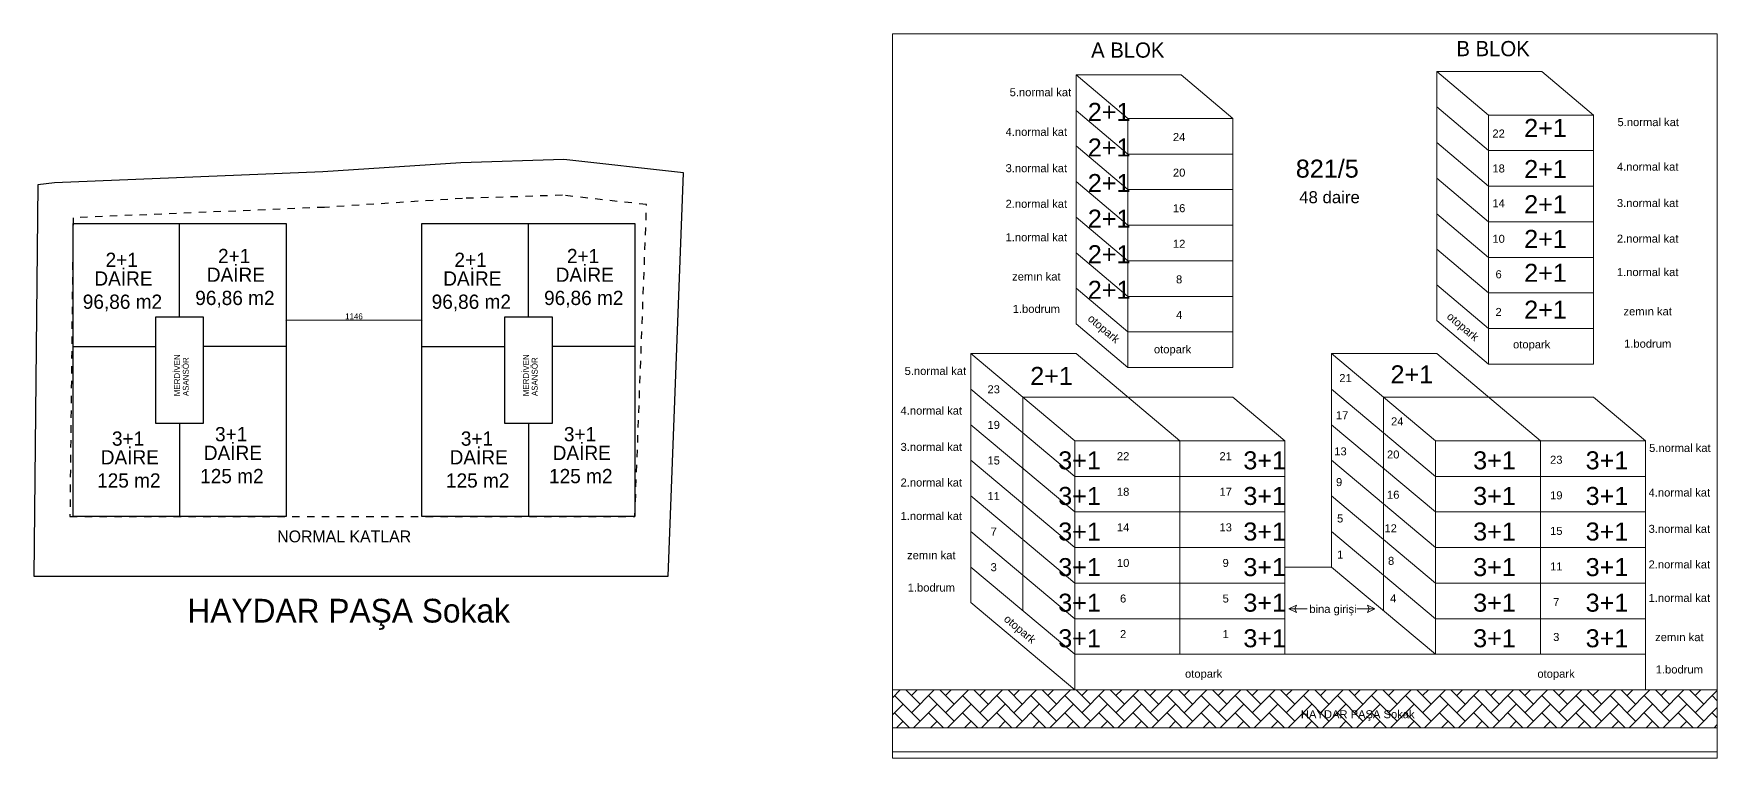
# Model space of a CAD drawing. Header units: centimetres. Extents: x 562865 to 1310255, y -148070 to 32737.
# Drawn here: x 661050 to 675250, y -28933 to -22823 of the extents above; entities that cross this region are included whole.
import ezdxf
from ezdxf.enums import TextEntityAlignment as Align

# ---------------------------------------------------------------- set-up
doc = ezdxf.new("R2010")
doc.units = ezdxf.units.CM
doc.header["$LTSCALE"] = 2.5
doc.linetypes.add('DASHED', pattern=[0.25, 0.125, -0.125])
doc.layers.get('0').update_dxf_attribs({"color": 86})
for name, color, linetype, lineweight in [('DUVAR', 4, 'Continuous', 30), ('GÖRÜNÜŞLER', 96, 'Continuous', 25), ('iç ölçü', 106, 'Continuous', 18), ('KITLE', 18, 'Continuous', 0), ('OLÇÜ', 40, 'Continuous', 18), ('Z_YOL_ADI', 7, 'Continuous', 0)]:
    doc.layers.add(name, color=color, linetype=linetype, lineweight=lineweight)
for name, color, linetype in [('mahal', 7, 'Continuous'), ('Oda', 7, 'Continuous'), ('tarama', 173, 'Continuous')]:
    doc.layers.add(name, color=color, linetype=linetype)
doc.styles.add('MAHALADI', font='arial.ttf')
doc.styles.add('PINAR', font='comic.ttf')
doc.dimstyles.new('TEMİZ ÖLÇÜ', dxfattribs={"dimtxt": 10, "dimasz": 5, "dimexe": 1.8, "dimexo": 0.625, "dimgap": 3, "dimtad": 1, "dimdec": 0, "dimrnd": 0.5, "dimzin": 1, "dimdsep": 46, "dimtxsty": 'PINAR', "dimblk": 'OBLIQUE', "dimcen": 0.9, "dimdle": 2, "dimclrd": 256, "dimclre": 256, "dimclrt": 7, "dimadec": 0, "dimazin": 0, "dimtfac": 1, "dimtdec": 0, "dimtofl": 0, "dimtmove": 2, "dimatfit": 2, "dimfxl": 10, "dimfxlon": 1, "dimlwd": -1, "dimlwe": -1, "dimarcsym": 0})

# ---------------------------------------------------------------- blocks, each defined once
blk = doc.blocks.new('WRTGHBWSTH')
at = {"layer": 'GÖRÜNÜŞLER', "color": 251, "linetype": 'DASHED', "ltscale": 200}
blk.add_lwpolyline([(643862, 7103), (643152, 7182), (642310, 7155), (641146, 7080), (639025, 6992), (638998, 4473), (643763, 4473)], close=True, dxfattribs=at)
blk = doc.blocks.new('_Oblique')
at = {"color": 0, "linetype": 'ByBlock', "lineweight": -2}
blk.add_line((-0.5, -0.5), (0.5, 0.5), dxfattribs=at)
blk = doc.blocks.new('*D2665')
at = {"layer": 'Defpoints', "color": 0}
for p in [(663178, -25232), (664324, -25232), (664324, -25238)]:
    blk.add_point(p, dxfattribs=at)
at = {"layer": 'iç ölçü'}
for p, q in [((663176, -25238), (664326, -25238)), ((663178, -25232), (663178, -25239)), ((664324, -25232), (664324, -25239))]:
    blk.add_line(p, q, dxfattribs=at)
at = {"layer": 'iç ölçü', "linetype": 'ByBlock', "xscale": 5, "yscale": 5, "zscale": 5, "rotation": 180}
blk.add_blockref('_Oblique', (663178, -25238), dxfattribs=at)
at = {"layer": 'iç ölçü', "linetype": 'ByBlock', "xscale": 5, "yscale": 5, "zscale": 5}
blk.add_blockref('_Oblique', (664324, -25238), dxfattribs=at)
at = {"layer": 'iç ölçü', "color": 7, "insert": (663751, -25207), "char_height": 50, "attachment_point": 5, "style": 'PINAR'}
blk.add_mtext('1146', dxfattribs=at)

msp = doc.modelspace()

# ---------------------------------------------------------------- hatches: boundary and pattern name
at = {"layer": 'tarama'}
h = msp.add_hatch(dxfattribs=at)
h.set_pattern_fill('AR-HBONE,_O', color=256)
h.set_pattern_definition([(45, (50611.83, -55560.69), (1e-14, 143.684098), [304.8, -101.6]), (135, (50683.67, -55488.85), (1e-14, 143.684098), [304.8, -101.6])])
h.paths.add_polyline_path([(668291.7, -28356), (668291.7, -28675.2), (675249.6, -28675.2), (675249.6, -28356)])
h.paths.add_polyline_path([(671728.1, -28509.2), (672713, -28509.2), (672713, -28630.6), (671728.1, -28630.6)], flags=24)

# ---------------------------------------------------------------- linework, layer by layer
at = {"layer": 'DUVAR'}
for p, q in [((663487.8, -23988), (661226.6, -24081.4)), ((664652.8, -23912.4), (663487.8, -23988)), ((665521.5, -23884.9), (664652.8, -23912.4)), ((666529.5, -23997.1), (665521.5, -23884.9)), ((666401.5, -27395.6), (666529.5, -23997.1)), ((661085.3, -24097.2), (661049.7, -27395.6)), ((661226.6, -24081.4), (661085.3, -24097.2)), ((662279.8, -25209.4), (662279.8, -24424.1)), ((665222.1, -25209.4), (665222.1, -24424.1)), ((662279.8, -26109.4), (662279.8, -26894.6)), ((665222.1, -26109.4), (665222.1, -26894.6)), ((661049.7, -27395.6), (666401.5, -27395.6))]:
    msp.add_line(p, q, dxfattribs=at)
for points in [[(661381.8, -24424.1), (663177.9, -24424.1), (663177.9, -26894.6), (661381.8, -26894.6)], [(664324.1, -24424.1), (666120.1, -24424.1), (666120.1, -26894.6), (664324.1, -26894.6)], [(662079.8, -25209.4), (662479.8, -25209.4), (662479.8, -26109.4), (662079.8, -26109.4)], [(665022.1, -25209.4), (665422.1, -25209.4), (665422.1, -26109.4), (665022.1, -26109.4)]]:
    msp.add_lwpolyline(points, close=True, dxfattribs=at)
for points in [[(661381.8, -25459.4), (662079.8, -25459.4)], [(663177.9, -25459.4), (662479.8, -25459.4)], [(664324.1, -25459.4), (665022.1, -25459.4)], [(666120.1, -25459.4), (665422.1, -25459.4)]]:
    msp.add_lwpolyline(points, dxfattribs=at)
at = {"layer": 'iç ölçü'}
for p, q in [((671636.2, -27672.9), (671700.4, -27641.2)), ((671788.9, -27672.9), (671636.2, -27672.9)), ((671636.2, -27672.9), (671700.4, -27704.5)), ((671700.4, -27641.2), (671685.5, -27672.9)), ((671700.4, -27704.5), (671685.5, -27672.9)), ((672209.7, -27672.9), (672362.4, -27672.9)), ((672362.4, -27672.9), (672298.1, -27641.2)), ((672298.1, -27641.2), (672313, -27672.9)), ((672362.4, -27672.9), (672298.1, -27704.5)), ((672298.1, -27704.5), (672313, -27672.9))]:
    msp.add_line(p, q, dxfattribs=at)
for points in [[(663177.9, -24424.1), (662279.8, -24424.1), (662279.8, -25209.4), (662479.8, -25209.4), (662479.8, -25459.4), (663177.9, -25459.4)], [(666120.1, -24424.1), (665222.1, -24424.1), (665222.1, -25209.4), (665422.1, -25209.4), (665422.1, -25459.4), (666120.1, -25459.4)]]:
    msp.add_lwpolyline(points, close=True, dxfattribs=at)
at = {"layer": 'KITLE', "color": 2}
for p, q in [((672882.6, -23141), (672882.6, -25241)), ((673320.2, -23509.1), (672882.6, -23141)), ((672882.6, -23141), (673768.6, -23141)), ((674206.2, -23509.1), (673768.6, -23141)), ((669841, -23170), (669841, -25270)), ((670278.6, -23538), (669841, -23170)), ((669841, -23170), (670726.9, -23170)), ((671164.5, -23538), (670726.9, -23170)), ((670278.6, -23838), (669841, -23470)), ((670278.6, -25638), (670278.6, -23538)), ((670278.6, -23538), (671164.5, -23538)), ((671164.5, -23538), (671164.5, -25638)), ((673320.2, -23809.1), (672882.6, -23441)), ((673320.2, -25609.1), (673320.2, -23509.1)), ((673320.2, -23509.1), (674206.2, -23509.1)), ((674206.2, -23509.1), (674206.2, -25609.1)), ((670278.6, -24138), (669841, -23770)), ((670278.6, -23838), (671164.5, -23838)), ((673320.2, -24109.1), (672882.6, -23741)), ((673320.2, -23809.1), (674206.2, -23809.1)), ((670278.6, -24438), (669841, -24070)), ((670278.6, -24138), (671164.5, -24138)), ((673320.2, -24409.1), (672882.6, -24041)), ((673320.2, -24109.1), (674206.2, -24109.1)), ((670278.6, -24738), (669841, -24370)), ((673320.2, -24709.1), (672882.6, -24341)), ((673320.2, -24409.1), (674206.2, -24409.1)), ((670278.6, -24438), (671164.5, -24438)), ((670278.6, -25038), (669841, -24670)), ((673320.2, -25009.1), (672882.6, -24641)), ((670278.6, -24738), (671164.5, -24738)), ((673320.2, -24709.1), (674206.2, -24709.1)), ((670278.6, -25338), (669841, -24970)), ((673320.2, -25309.1), (672882.6, -24941)), ((670278.6, -25038), (671164.5, -25038)), ((673320.2, -25009.1), (674206.2, -25009.1)), ((670278.6, -25638), (669841, -25270)), ((673320.2, -25609.1), (672882.6, -25241)), ((670278.6, -25338), (671164.5, -25338)), ((673320.2, -25309.1), (674206.2, -25309.1)), ((669830.2, -26256), (668955, -25519.8)), ((668955, -25519.8), (669841, -25519.8)), ((668955, -25519.8), (668955, -27619.8)), ((670716.1, -26256), (669841, -25519.8)), ((672871.9, -26256), (671996.7, -25519.8)), ((671996.7, -25519.8), (672882.6, -25519.8)), ((671996.7, -25519.8), (671996.7, -27319.8)), ((673757.8, -26256), (672882.6, -25519.8)), ((670278.6, -25638), (671164.5, -25638)), ((673320.2, -25609.1), (674206.2, -25609.1)), ((669830.2, -26556), (668955, -25819.8)), ((672871.9, -26556), (671996.7, -25819.8)), ((669392.6, -25887.9), (669392.6, -27687.9)), ((669392.6, -25887.9), (671164.5, -25887.9)), ((671602.1, -26256), (671164.5, -25887.9)), ((672434.3, -25887.9), (672434.3, -27687.9)), ((672434.3, -25887.9), (674206.2, -25887.9)), ((674643.7, -26256), (674206.2, -25887.9)), ((669830.2, -26856), (668955, -26119.8)), ((672871.9, -26856), (671996.7, -26119.8)), ((669830.2, -26256), (671602.1, -26256)), ((669830.2, -28356), (669830.2, -26256)), ((670716.1, -26256), (670716.1, -28056)), ((671602.1, -26256), (671602.1, -28056)), ((672871.9, -26256), (674643.7, -26256)), ((672871.9, -28056), (672871.9, -26256)), ((673757.8, -26256), (673757.8, -28056)), ((674643.7, -26256), (674643.7, -28356)), ((669830.2, -27156), (668955, -26419.8)), ((672871.9, -27156), (671996.7, -26419.8)), ((669830.2, -26556), (671602.1, -26556)), ((672871.9, -26556), (674643.7, -26556)), ((669830.2, -27456), (668955, -26719.8)), ((672871.9, -27456), (671996.7, -26719.8)), ((669830.2, -26856), (671602.1, -26856)), ((672871.9, -26856), (674643.7, -26856)), ((669830.2, -27756), (668955, -27019.8)), ((672871.9, -27756), (671996.7, -27019.8)), ((669830.2, -27156), (671602.1, -27156)), ((672871.9, -27156), (674643.7, -27156)), ((669830.2, -28056), (668955, -27319.8)), ((671996.7, -27319.8), (671602.1, -27319.8)), ((672871.9, -28056), (671996.7, -27319.8)), ((669830.2, -27456), (671602.1, -27456)), ((672871.9, -27456), (674643.7, -27456)), ((669830.2, -28356), (668955, -27619.8)), ((669830.2, -27756), (671602.1, -27756)), ((672871.9, -27756), (674643.7, -27756)), ((669830.2, -28056), (674643.7, -28056)), ((672871.9, -28056), (674643.7, -28056)), ((668291.7, -28356), (675249.6, -28356)), ((668291.7, -28675.2), (675249.6, -28675.2)), ((668291.7, -28876.7), (675249.6, -28876.7))]:
    msp.add_line(p, q, dxfattribs=at)
at = {"layer": 'OLÇÜ'}
msp.add_lwpolyline([(675249.6, -22823.3), (668291.7, -22823.3), (668291.7, -28932.7), (675249.6, -28932.7)], close=True, dxfattribs=at)

# ---------------------------------------------------------------- block references
at = {"layer": 'DUVAR'}
msp.add_blockref('WRTGHBWSTH', (22357.3, -31367.4), dxfattribs=at)

# ---------------------------------------------------------------- texts
at = {"layer": 'mahal', "color": 2, "style": 'PINAR'}
for s, p in [('2+1', (661792.2, -24789.7)), ('2+1', (662740.6, -24757.7)), ('2+1', (664734.5, -24789.7)), ('2+1', (665682.9, -24757.7)), ('DAİRE', (661806.9, -24947.4)), ('DAİRE', (662755.3, -24915.4)), ('DAİRE', (664749.2, -24947.4)), ('DAİRE', (665697.6, -24915.4)), ('96,86 m2', (662746.9, -25111)), ('96,86 m2', (665689.2, -25111)), ('96,86 m2', (661798.5, -25143)), ('96,86 m2', (664740.8, -25143)), ('3+1', (661846, -26297)), ('DAİRE', (662730, -26417.4)), ('3+1', (662715.3, -26259.7)), ('3+1', (664788.3, -26297)), ('DAİRE', (665672.3, -26417.4)), ('3+1', (665657.6, -26259.7)), ('DAİRE', (661860.8, -26454.7)), ('DAİRE', (664803, -26454.7)), ('125 m2', (661852.3, -26650.3)), ('125 m2', (662721.6, -26613)), ('125 m2', (664794.6, -26650.3)), ('125 m2', (665663.9, -26613))]:
    msp.add_text(s, height=120, dxfattribs=at).set_placement(p, align=Align.CENTER)
at = {"layer": 'Oda', "style": 'MAHALADI'}
for s, height, p in [('5.normal kat', 67.5, (669540.5, -23350.7)), ('2+1', 151.88, (670120, -23558.6)), ('2+1', 151.88, (673800.2, -23694.1)), ('5.normal kat', 67.5, (674666.8, -23602.6)), ('4.normal kat', 67.5, (669506.2, -23685)), ('2+1', 151.88, (670120, -23858.6)), ('24', 67.5, (670710.5, -23728.4)), ('22', 67.5, (673405, -23698.6)), ('3.normal kat', 67.5, (669506.2, -23991.2)), ('20', 67.5, (670710.5, -24028.4)), ('821/5', 151.88, (671959.8, -24037)), ('18', 67.5, (673405, -23993.5)), ('2+1', 151.88, (673800.2, -24040.6)), ('4.normal kat', 67.5, (674662.2, -23978.6)), ('2+1', 151.88, (670120, -24158.6)), ('2.normal kat', 67.5, (669506.2, -24291.2)), ('16', 67.5, (670710.5, -24328.4)), ('48 daire', 101.25, (671978.8, -24252.3)), ('14', 67.5, (673405, -24286.5)), ('2+1', 151.88, (673800.2, -24336.7)), ('3.normal kat', 67.5, (674662.2, -24284.9)), ('2+1', 151.88, (670120, -24458.6)), ('1.normal kat', 67.5, (669506.2, -24573.5)), ('12', 67.5, (670710.5, -24628.4)), ('10', 67.5, (673405, -24586.5)), ('2+1', 151.88, (673800.2, -24629.4)), ('2.normal kat', 67.5, (674662.2, -24584.9)), ('2+1', 151.88, (670120, -24758.6)), ('zemın kat', 67.5, (669506.2, -24904.4)), ('6', 67.5, (673405, -24885.4)), ('2+1', 151.88, (673800.2, -24915.4)), ('1.normal kat', 67.5, (674662.2, -24867.1)), ('2+1', 151.88, (670120, -25058.6)), ('8', 67.5, (670710.5, -24928.4)), ('1.bodrum', 67.5, (669506.2, -25177)), ('2+1', 151.88, (673800.2, -25226.1)), ('zemın kat', 67.5, (674662.2, -25198)), ('4', 67.5, (670710.5, -25228.4)), ('2', 67.5, (673405, -25203)), ('otopark', 67.5, (673683.9, -25476.6)), ('1.bodrum', 67.5, (674662.2, -25470.6)), ('otopark', 67.5, (670655.1, -25518.1)), ('5.normal kat', 67.5, (668654.6, -25700.6)), ('2+1', 151.88, (669634.6, -25784.5)), ('21', 67.5, (672113.6, -25760.8)), ('2+1', 151.88, (672673, -25771.5)), ('23', 67.5, (669146.4, -25855.2)), ('4.normal kat', 67.5, (668620.3, -26034.9)), ('19', 67.5, (669146.4, -26155.2)), ('17', 67.5, (672085, -26074.3)), ('24', 67.5, (672550.1, -26125.8)), ('3.normal kat', 67.5, (668620.3, -26341.1)), ('15', 67.5, (669146.4, -26455.2)), ('3+1', 151.88, (669870.9, -26496.5)), ('22', 67.5, (670238.1, -26419.2)), ('21', 67.5, (671103.1, -26419.2)), ('3+1', 151.88, (671432.1, -26496.5)), ('13', 67.5, (672071.2, -26378.5)), ('20', 67.5, (672515.9, -26404.8)), ('3+1', 151.88, (673370.1, -26496.5)), ('23', 67.5, (673891.3, -26449.2)), ('3+1', 151.88, (674318.9, -26496.5)), ('5.normal kat', 67.5, (674933.8, -26349.5)), ('2.normal kat', 67.5, (668620.3, -26641.1)), ('11', 67.5, (669146.4, -26755.2)), ('3+1', 151.88, (669870.9, -26796.5)), ('18', 67.5, (670238.1, -26719.2)), ('17', 67.5, (671103.1, -26719.2)), ('3+1', 151.88, (671432.1, -26796.5)), ('9', 67.5, (672059.7, -26637.7)), ('16', 67.5, (672515.9, -26743.9)), ('3+1', 151.88, (673370.1, -26796.5)), ('19', 67.5, (673891.3, -26749.2)), ('3+1', 151.88, (674318.9, -26796.5)), ('4.normal kat', 67.5, (674929.3, -26725.5)), ('1.normal kat', 67.5, (668620.3, -26923.4)), ('3+1', 151.88, (669870.9, -27096.5)), ('14', 67.5, (670238.1, -27019.2)), ('13', 67.5, (671103.1, -27019.2)), ('3+1', 151.88, (671432.1, -27096.5)), ('5', 67.5, (672068.7, -26944.2)), ('12', 67.5, (672494.5, -27027.4)), ('3+1', 151.88, (673370.1, -27096.5)), ('3+1', 151.88, (674318.9, -27096.5)), ('3.normal kat', 67.5, (674929.3, -27031.8)), ('7', 67.5, (669146.4, -27055.2)), ('15', 67.5, (673891.3, -27049.2)), ('zemın kat', 67.5, (668620.3, -27254.2)), ('3+1', 151.88, (669870.9, -27396.5)), ('10', 67.5, (670238.1, -27319.2)), ('9', 67.5, (671103.1, -27319.2)), ('3+1', 151.88, (671432.1, -27396.5)), ('1', 67.5, (672068.7, -27248.3)), ('8', 67.5, (672498.3, -27301.6)), ('3+1', 151.88, (673370.1, -27396.5)), ('3+1', 151.88, (674318.9, -27396.5)), ('2.normal kat', 67.5, (674929.3, -27331.8)), ('3', 67.5, (669146.4, -27355.2)), ('11', 67.5, (673891.3, -27349.2)), ('1.bodrum', 67.5, (668620.3, -27526.9)), ('3+1', 151.88, (669870.9, -27696.5)), ('3+1', 151.88, (671432.1, -27696.5)), ('3+1', 151.88, (673370.1, -27696.5)), ('3+1', 151.88, (674318.9, -27696.5)), ('1.normal kat', 67.5, (674929.3, -27614.1)), ('6', 67.5, (670238.1, -27619.2)), ('5', 67.5, (671103.1, -27619.2)), ('bina girişi', 67.5, (672007.9, -27707.5)), ('4', 67.5, (672515.9, -27617.8)), ('7', 67.5, (673891.3, -27649.2)), ('3+1', 151.88, (669870.9, -27996.5)), ('2', 67.5, (670238.1, -27919.2)), ('1', 67.5, (671103.1, -27919.2)), ('3+1', 151.88, (671432.1, -27996.5)), ('3+1', 151.88, (673370.1, -27996.5)), ('3', 67.5, (673891.3, -27943.4)), ('3+1', 151.88, (674318.9, -27996.5)), ('zemın kat', 67.5, (674929.3, -27944.9)), ('otopark', 67.5, (670917.1, -28253.3)), ('otopark', 67.5, (673889.3, -28253.3)), ('1.bodrum', 67.5, (674929.3, -28217.5)), ('HAYDAR PAŞA Sokak', 67.5, (672217, -28594.8))]:
    msp.add_text(s, height=height, dxfattribs=at).set_placement(p, align=Align.CENTER)
for p in [(670053.7, -25336.5), (673082.1, -25318.5), (669346.5, -27869.3)]:
    msp.add_text('otopark', height=67.5, rotation=319.92892, dxfattribs=at).set_placement(p, align=Align.CENTER)
at = {"layer": 'Z_YOL_ADI', "style": 'PINAR'}
for s, height, p in [('A BLOK', 128, (669968.2, -23025.5)), ('B BLOK', 128, (673049, -23013)), ('NORMAL KATLAR', 100, (663104, -27111.8)), ('HAYDAR PAŞA Sokak', 200, (662346, -27788.1))]:
    msp.add_text(s, height=height, dxfattribs=at).set_placement(p)
for s, p in [('MERDİVEN', (662284.2, -25879.7)), ('ASANSÖR', (662357.8, -25878.6)), ('MERDİVEN', (665226.5, -25879.7)), ('ASANSÖR', (665300.1, -25878.6))]:
    msp.add_text(s, height=50, rotation=90, dxfattribs=at).set_placement(p)

# ---------------------------------------------------------------- dimensions: what is measured, and where the dimension line sits
at = {"layer": 'iç ölçü'}
dim = msp.add_linear_dim(base=(664324.1, -25237.6), p1=(663177.9, -25231.8), p2=(664324.1, -25231.8), dimstyle='TEMİZ ÖLÇÜ', override={"dimtxt": 50}, dxfattribs=at)
dim.commit()
dim.dimension.update_dxf_attribs({"geometry": '*D2665', "text_midpoint": (663751, -25207)})

doc.saveas('drawing.dxf')
